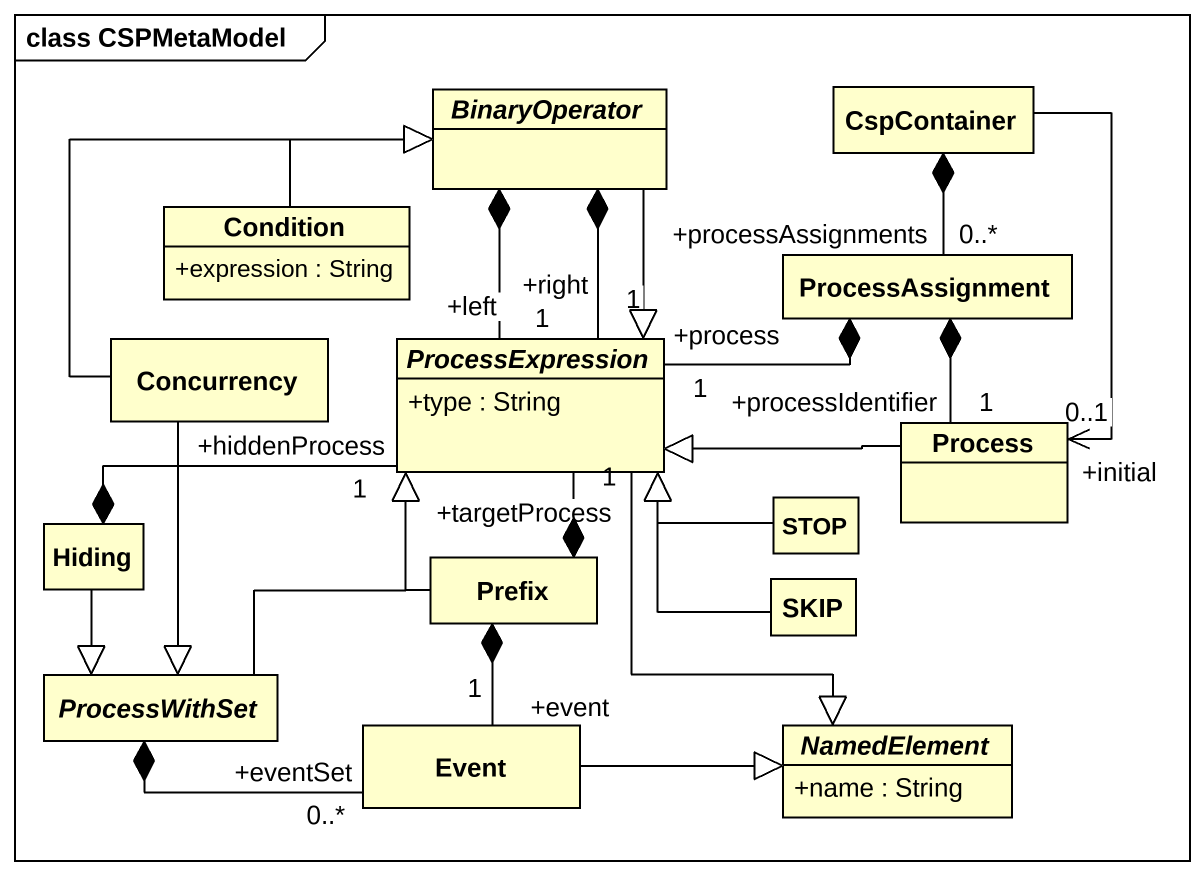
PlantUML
@startuml
mainframe class CSPMetaModel
hide circle
hide empty members
skinparam classAttributeIconSize 0
abstract class BinaryOperator
class CspContainer
class Condition {
  +expression : String
}
class Concurrency
abstract class ProcessExpression {
  +type : String
}
class ProcessAssignment
class "Process" as Process_
class Hiding
class Prefix
class "STOP" as STOP_
class SKIP
abstract class ProcessWithSet
class Event
abstract class NamedElement {
  +name : String
}
BinaryOperator *-- "+left\n1" ProcessExpression
BinaryOperator --|> ProcessExpression
BinaryOperator *-- "+right\n1" ProcessExpression
CspContainer *-- "+processAssignments\n0..*" ProcessAssignment
CspContainer --> "+initial\n0..1" Process_
Condition -right-|> BinaryOperator
Concurrency -up-|> BinaryOperator
Concurrency --|> ProcessWithSet
ProcessExpression --|> NamedElement
ProcessAssignment *-left- "1\n+process" ProcessExpression
ProcessAssignment *-- "+processIdentifier\n1" Process_
Process_ -left-|> ProcessExpression
Hiding *-right- "+hiddenProcess\n1" ProcessExpression
Hiding --|> ProcessWithSet
Prefix -up-|> ProcessExpression
Prefix *-up- "+targetProcess\n1" ProcessExpression
Prefix *-- "+event\n1" Event
STOP_ -left-|> ProcessExpression
SKIP -up-|> ProcessExpression
ProcessWithSet -up-|> ProcessExpression
ProcessWithSet *-right- "+eventSet\n0..*" Event
Event -right-|> NamedElement
@enduml
